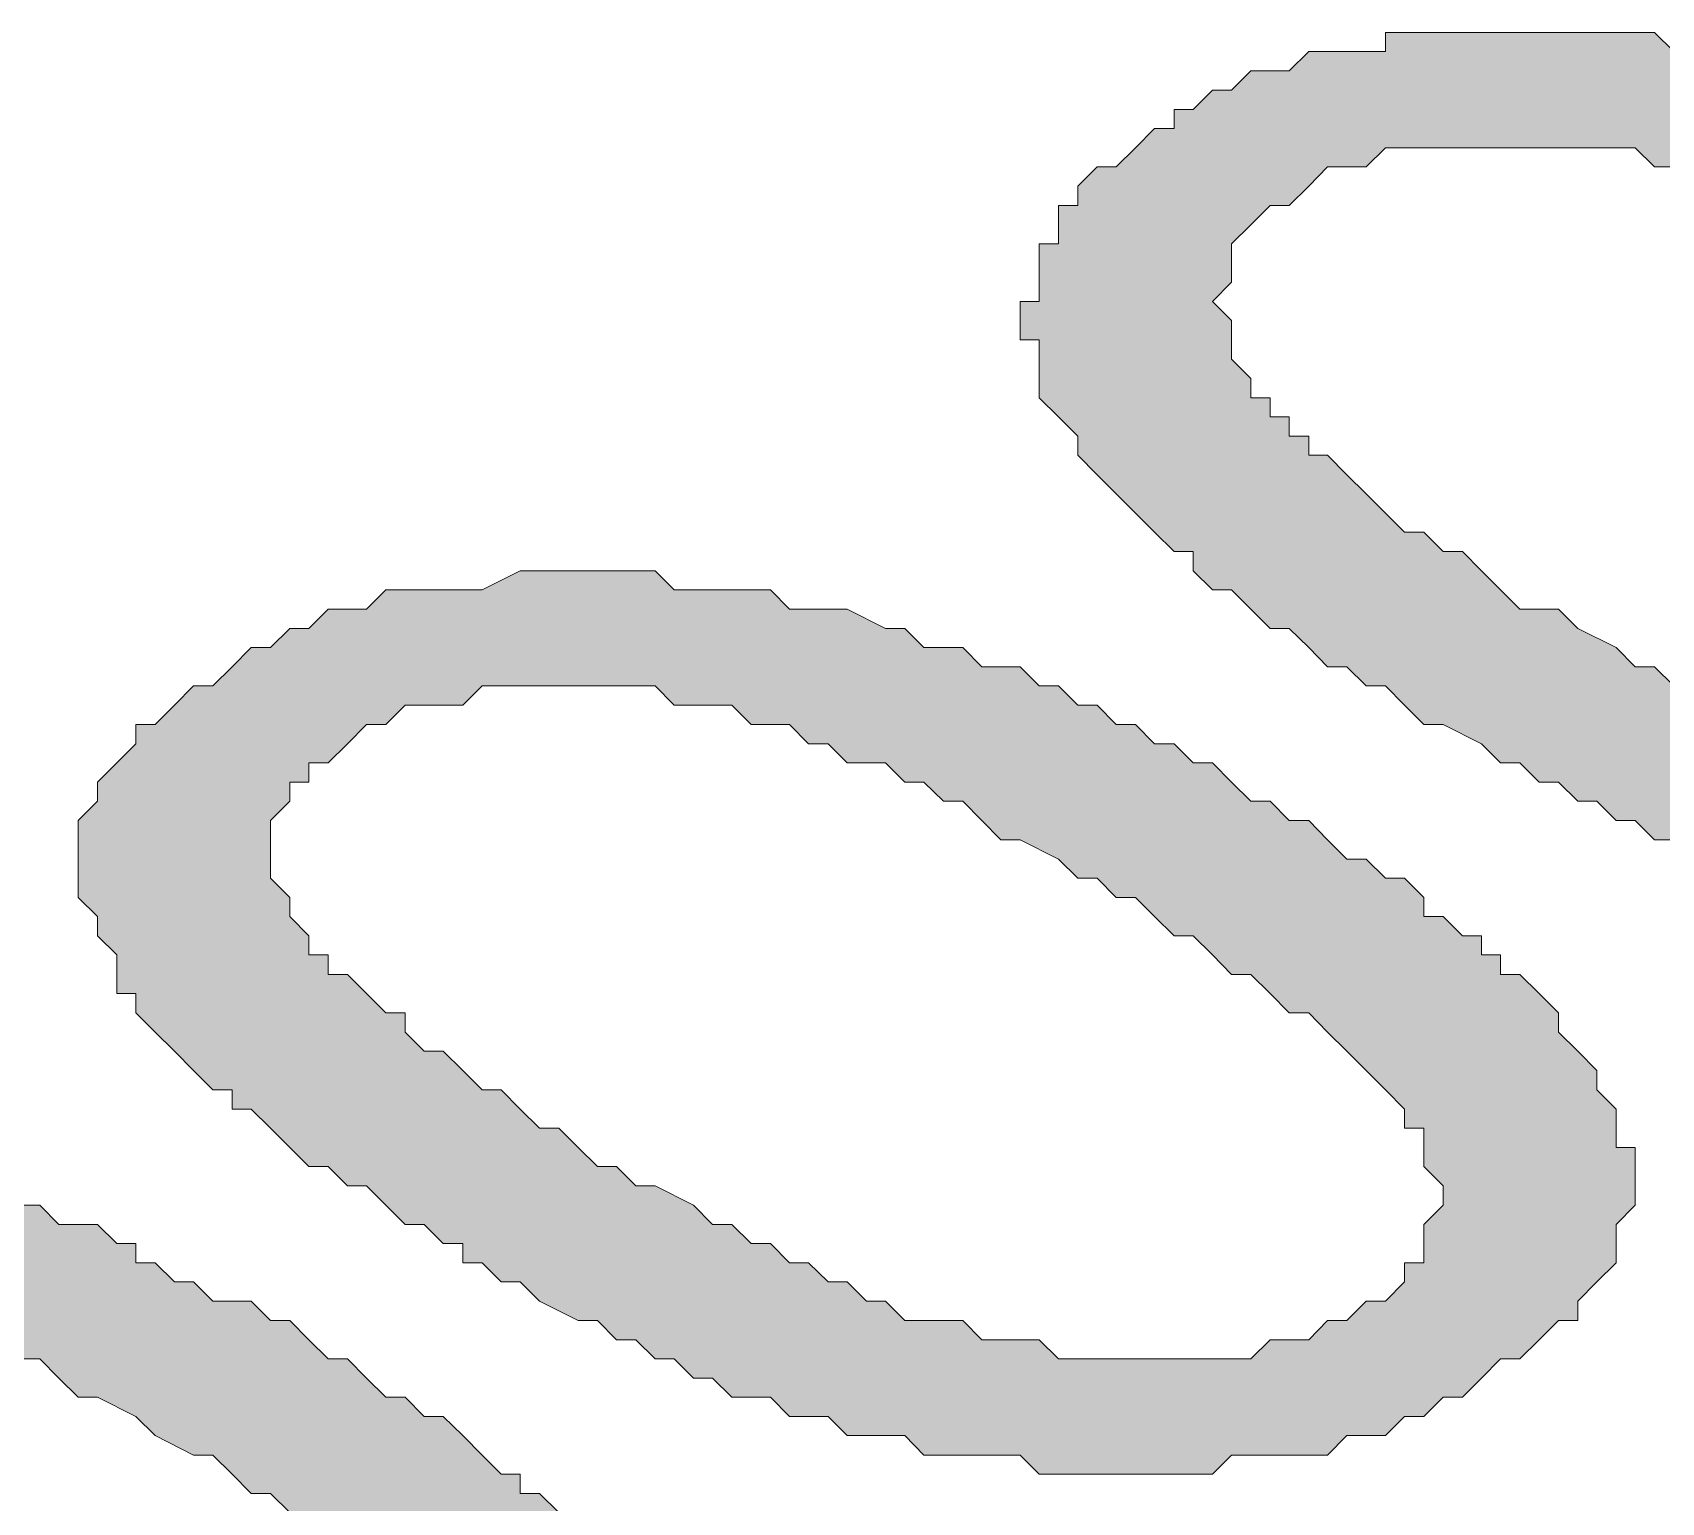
# Model space of a CAD drawing. Header units: inches. Extents: x 19 to 664121, y 34 to 210034.
# Drawn here: x 506691 to 508438, y 75358 to 76934 of the extents above; entities that cross this region are included whole.
import ezdxf

# ---------------------------------------------------------------- set-up
doc = ezdxf.new("R2010")
doc.units = ezdxf.units.IN
doc.header["$MEASUREMENT"] = 0
doc.layers.add('Background Stuff', color=252, linetype='Continuous', lineweight=5)
doc.layers.add('Layer 1', color=7, linetype='Continuous')

# ---------------------------------------------------------------- blocks, each defined once
blk = doc.blocks.new('block 3')
at = {"layer": 'Layer 1'}
h = blk.add_hatch(color=0, dxfattribs=at)
h.dxf.hatch_style = 2
h.paths.add_polyline_path([(626.3076, -512.5469), (626.4102, -512.6504), (626.6162, -512.7529), (626.7188, -512.8564), (626.8213, -512.8564), (626.9258, -512.959), (627.0283, -512.959), (627.1309, -513.0625), (627.3379, -513.0625), (627.4404, -513.166), (627.5439, -513.166), (627.6465, -513.2686), (627.75, -513.2686), (627.8535, -513.3711), (627.9561, -513.3711), (628.0586, -513.3711), (628.1621, -513.4746), (628.2666, -513.4746), (628.3691, -513.5771), (628.4717, -513.5771), (628.5742, -513.5771), (628.6768, -513.5771), (628.7803, -513.5771), (628.9873, -513.5771), (629.0898, -513.5771), (629.1934, -513.5771), (629.3984, -513.5771), (629.5029, -513.5771), (629.6055, -513.5771), (629.708, -513.5771), (629.8115, -513.5771), (629.915, -513.5771), (630.0176, -513.4746), (630.1211, -513.4746), (630.2236, -513.3711), (630.3271, -513.3711), (630.4297, -513.2686), (630.5332, -513.2686), (630.5332, -513.166), (630.6357, -513.0625), (630.6357, -512.959), (630.7402, -512.8564), (630.7402, -512.7529), (630.7402, -512.6504), (630.7402, -512.5469), (630.6357, -512.4434), (630.6357, -512.3408), (630.5332, -512.3408), (630.5332, -512.2383), (630.4297, -512.2383), (630.4297, -512.1348), (630.3271, -512.1348), (630.3271, -512.0322), (630.2236, -512.0322), (630.2236, -511.9287), (630.1211, -511.8262), (630.0176, -511.8262), (629.915, -511.7217), (629.8115, -511.7217), (629.8115, -511.6191), (629.708, -511.5156), (629.6055, -511.5156), (629.5029, -511.4131), (629.3984, -511.3105), (629.1934, -511.3105), (629.0898, -511.207), (628.9873, -511.1035), (628.8848, -511.1035), (628.7803, -511), (628.6768, -510.8975), (628.5742, -510.8975), (628.3691, -510.7939), (628.2666, -510.6914), (628.1621, -510.6914), (628.0586, -510.5889), (627.9561, -510.5889), (627.8535, -510.4854), (627.75, -510.4854), (627.6465, -510.3818), (627.5439, -510.3818), (627.4404, -510.3818), (627.3379, -510.2793), (627.2344, -510.2793), (627.1309, -510.1758), (627.0283, -510.1758), (626.9258, -510.1758), (626.8213, -510.1758), (626.7188, -510.0732), (626.6162, -510.0732), (626.5127, -510.0732), (626.4102, -510.0732), (626.3076, -510.0732), (626.0996, -510.0732), (625.9971, -510.0732), (625.8945, -510.0732), (625.792, -510.0732), (625.5859, -510.0732), (625.4814, -510.0732), (625.3789, -510.0732), (625.2764, -510.1758), (625.1729, -510.1758), (625.0693, -510.1758), (624.9678, -510.2793), (624.8633, -510.3818), (624.7607, -510.3818), (624.6582, -510.4854), (624.5547, -510.5889), (624.5547, -510.6914), (624.5547, -510.7939), (624.4512, -510.8975), (624.5547, -511), (624.5547, -511.1035), (624.5547, -511.207), (624.6582, -511.3105), (624.6582, -511.4131), (624.7607, -511.4131), (624.7607, -511.5156), (624.8633, -511.5156), (624.8633, -511.6191), (624.9678, -511.6191), (624.9678, -511.7217), (625.0693, -511.7217), (625.1729, -511.8262), (625.2764, -511.9287), (625.3789, -512.0322), (625.4814, -512.1348), (625.5859, -512.1348), (625.6895, -512.2383), (625.792, -512.2383), (625.8945, -512.3408), (625.9971, -512.4434), (626.0996, -512.5469)])
h.paths.add_polyline_path([(625.4814, -513.0625), (625.3789, -512.959), (625.2764, -512.959), (625.1729, -512.8564), (625.0693, -512.8564), (624.9678, -512.7529), (624.8633, -512.6504), (624.7607, -512.6504), (624.6582, -512.5469), (624.5547, -512.4434), (624.4512, -512.4434), (624.3486, -512.3408), (624.3486, -512.2383), (624.2461, -512.2383), (624.1416, -512.1348), (624.0391, -512.0322), (623.9355, -511.9287), (623.833, -511.8262), (623.7305, -511.7217), (623.7305, -511.6191), (623.627, -511.5156), (623.5225, -511.4131), (623.5225, -511.3105), (623.5225, -511.207), (623.5225, -511.1035), (623.4199, -511.1035), (623.4199, -511), (623.4199, -510.8975), (623.5225, -510.8975), (623.5225, -510.7939), (623.5225, -510.6914), (623.5225, -510.5889), (623.627, -510.5889), (623.627, -510.4854), (623.627, -510.3818), (623.7305, -510.3818), (623.7305, -510.2793), (623.833, -510.1758), (623.9355, -510.1758), (624.0391, -510.0732), (624.1416, -509.9697), (624.2461, -509.9697), (624.2461, -509.8672), (624.3486, -509.8672), (624.4512, -509.7637), (624.5547, -509.7637), (624.6582, -509.6611), (624.7607, -509.6611), (624.8633, -509.6611), (624.9678, -509.5576), (625.0693, -509.5576), (625.2764, -509.5576), (625.3789, -509.5576), (625.3789, -509.4551), (625.4814, -509.4551), (625.6895, -509.4551), (625.792, -509.4551), (625.8945, -509.4551), (625.9971, -509.4551), (626.2031, -509.4551), (626.3076, -509.4551), (626.4102, -509.4551), (626.5127, -509.4551), (626.7188, -509.4551), (626.8213, -509.4551), (626.9258, -509.5576), (627.0283, -509.5576), (627.1309, -509.5576), (627.2344, -509.5576), (627.3379, -509.5576), (627.4404, -509.6611), (627.6465, -509.6611), (627.75, -509.6611), (627.8535, -509.7637), (627.9561, -509.7637), (628.0586, -509.7637), (628.1621, -509.8672), (628.2666, -509.8672), (628.3691, -509.9697), (628.4717, -509.9697), (628.5742, -509.9697), (628.6768, -510.0732), (628.7803, -510.0732), (628.8848, -510.1758), (628.9873, -510.1758), (629.0898, -510.2793), (629.1934, -510.2793), (629.2949, -510.3818), (629.3984, -510.3818), (629.5029, -510.4854), (629.6055, -510.4854), (629.708, -510.5889), (629.8115, -510.6914), (629.915, -510.6914), (630.0176, -510.7939), (630.1211, -510.8975), (630.2236, -510.8975), (630.3271, -511), (630.4297, -511), (630.5332, -511.1035), (630.6357, -511.207), (630.7402, -511.207), (630.7402, -511.3105), (630.8428, -511.3105), (630.9463, -511.4131), (631.0488, -511.5156), (631.1514, -511.5156), (631.1514, -511.6191), (631.2539, -511.7217), (631.3574, -511.8262), (631.4619, -511.9287), (631.5645, -512.0322), (631.5645, -512.1348), (631.667, -512.1348), (631.667, -512.2383), (631.667, -512.3408), (631.667, -512.4434), (631.7705, -512.4434), (631.7705, -512.5469), (631.7705, -512.6504), (631.7705, -512.7529), (631.7705, -512.8564), (631.7705, -512.959), (631.667, -512.959), (631.667, -513.0625), (631.667, -513.166), (631.5645, -513.2686), (631.4619, -513.3711), (631.3574, -513.4746), (631.2539, -513.5771), (631.1514, -513.5771), (631.0488, -513.6807), (630.9463, -513.7832), (630.8428, -513.7832), (630.7402, -513.8877), (630.6357, -513.8877), (630.5332, -513.9902), (630.4297, -513.9902), (630.3271, -514.0928), (630.2236, -514.0928), (630.1211, -514.0928), (630.0176, -514.0928), (629.915, -514.1953), (629.8115, -514.1953), (629.708, -514.1953), (629.5029, -514.1953), (629.3984, -514.1953), (629.2949, -514.1953), (629.1934, -514.1953), (629.0898, -514.1953), (628.9873, -514.1953), (628.7803, -514.1953), (628.6768, -514.1953), (628.5742, -514.1953), (628.4717, -514.1953), (628.3691, -514.1953), (628.2666, -514.1953), (628.1621, -514.1953), (628.1621, -514.0928), (628.0586, -514.0928), (627.9561, -514.0928), (627.8535, -514.0928), (627.75, -513.9902), (627.6465, -513.9902), (627.5439, -513.9902), (627.4404, -513.9902), (627.3379, -513.8877), (627.2344, -513.8877), (627.0283, -513.7832), (626.9258, -513.7832), (626.8213, -513.7832), (626.7188, -513.6807), (626.6162, -513.6807), (626.5127, -513.5771), (626.4102, -513.5771), (626.3076, -513.4746), (626.2031, -513.4746), (626.0996, -513.3711), (625.9971, -513.3711), (625.8945, -513.2686), (625.6895, -513.166), (625.5859, -513.166)])
h = blk.add_hatch(color=0, dxfattribs=at)
h.dxf.hatch_style = 2
h.paths.add_polyline_path([(621.2559, -515.5361), (621.3594, -515.6396), (621.4629, -515.6396), (621.668, -515.7432), (621.7715, -515.8457), (621.874, -515.8457), (621.9775, -515.9482), (622.0811, -515.9482), (622.1836, -516.0518), (622.2861, -516.0518), (622.3906, -516.1543), (622.4922, -516.1543), (622.5957, -516.2578), (622.6992, -516.2578), (622.8018, -516.3613), (622.9043, -516.3613), (623.0088, -516.3613), (623.1123, -516.3613), (623.2148, -516.4648), (623.3174, -516.4648), (623.4199, -516.4648), (623.5225, -516.4648), (623.627, -516.5674), (623.7305, -516.5674), (623.9355, -516.5674), (624.0391, -516.5674), (624.1416, -516.5674), (624.2461, -516.5674), (624.4512, -516.5674), (624.5547, -516.5674), (624.6582, -516.5674), (624.7607, -516.4648), (624.8633, -516.4648), (624.9678, -516.4648), (625.0693, -516.3613), (625.1729, -516.3613), (625.2764, -516.2578), (625.3789, -516.2578), (625.4814, -516.1543), (625.4814, -516.0518), (625.5859, -516.0518), (625.5859, -515.9482), (625.5859, -515.8457), (625.6895, -515.7432), (625.6895, -515.6396), (625.5859, -515.5361), (625.5859, -515.4336), (625.5859, -515.3301), (625.4814, -515.3301), (625.4814, -515.2275), (625.3789, -515.124), (625.2764, -515.0205), (625.1729, -514.918), (625.0693, -514.8145), (624.9678, -514.7119), (624.8633, -514.7119), (624.7607, -514.6084), (624.6582, -514.5059), (624.5547, -514.5059), (624.4512, -514.4014), (624.3486, -514.2988), (624.2461, -514.2988), (624.1416, -514.1953), (624.0391, -514.0928), (623.9355, -514.0928), (623.833, -513.9902), (623.7305, -513.9902), (623.627, -513.8877), (623.4199, -513.7832), (623.3174, -513.7832), (623.2148, -513.6807), (623.1123, -513.5771), (623.0088, -513.5771), (622.9043, -513.4746), (622.8018, -513.4746), (622.6992, -513.3711), (622.4922, -513.3711), (622.3906, -513.2686), (622.2861, -513.2686), (622.1836, -513.166), (622.0811, -513.166), (621.9775, -513.166), (621.874, -513.0625), (621.7715, -513.0625), (621.668, -513.0625), (621.5645, -513.0625), (621.4629, -512.959), (621.3594, -512.959), (621.1533, -512.959), (621.0508, -512.959), (620.9463, -512.959), (620.8428, -512.959), (620.6377, -512.959), (620.5352, -512.959), (620.4316, -513.0625), (620.3271, -513.0625), (620.2246, -513.0625), (620.1221, -513.0625), (620.0186, -513.166), (619.915, -513.166), (619.8135, -513.2686), (619.709, -513.3711), (619.6064, -513.3711), (619.6064, -513.4746), (619.5039, -513.4746), (619.5039, -513.5771), (619.4004, -513.6807), (619.4004, -513.7832), (619.4004, -513.8877), (619.4004, -513.9902), (619.5039, -514.0928), (619.5039, -514.1953), (619.6064, -514.2988), (619.6064, -514.4014), (619.709, -514.4014), (619.709, -514.5059), (619.8135, -514.5059), (619.915, -514.6084), (620.0186, -514.7119), (620.1221, -514.7119), (620.1221, -514.8145), (620.2246, -514.918), (620.3271, -514.918), (620.4316, -515.0205), (620.5352, -515.124), (620.6377, -515.124), (620.7402, -515.2275), (620.8428, -515.3301), (620.9463, -515.3301), (621.0508, -515.4336), (621.1533, -515.5361)])
h.paths.add_polyline_path([(620.4316, -515.9482), (620.3271, -515.9482), (620.2246, -515.8457), (620.1221, -515.8457), (620.0186, -515.7432), (619.915, -515.6396), (619.8135, -515.6396), (619.709, -515.5361), (619.6064, -515.5361), (619.5039, -515.4336), (619.4004, -515.3301), (619.2969, -515.2275), (619.1943, -515.2275), (619.1943, -515.124), (619.0918, -515.124), (618.9873, -515.0205), (618.8857, -514.918), (618.7822, -514.8145), (618.6787, -514.7119), (618.6787, -514.6084), (618.5762, -514.6084), (618.5762, -514.5059), (618.5762, -514.4014), (618.4736, -514.2988), (618.4736, -514.1953), (618.3691, -514.0928), (618.3691, -513.9902), (618.3691, -513.8877), (618.3691, -513.7832), (618.3691, -513.6807), (618.4736, -513.5771), (618.4736, -513.4746), (618.5762, -513.3711), (618.6787, -513.2686), (618.6787, -513.166), (618.7822, -513.166), (618.8857, -513.0625), (618.9873, -512.959), (619.0918, -512.959), (619.1943, -512.8564), (619.2969, -512.7529), (619.4004, -512.7529), (619.5039, -512.6504), (619.6064, -512.6504), (619.709, -512.5469), (619.8135, -512.5469), (619.915, -512.5469), (620.0186, -512.4434), (620.1221, -512.4434), (620.2246, -512.4434), (620.3271, -512.4434), (620.4316, -512.4434), (620.5352, -512.4434), (620.7402, -512.3408), (620.8428, -512.3408), (620.9463, -512.3408), (621.0508, -512.3408), (621.2559, -512.3408), (621.3594, -512.3408), (621.4629, -512.3408), (621.5645, -512.4434), (621.668, -512.4434), (621.874, -512.4434), (621.9775, -512.4434), (622.0811, -512.4434), (622.1836, -512.5469), (622.2861, -512.5469), (622.3906, -512.5469), (622.4922, -512.5469), (622.6992, -512.6504), (622.8018, -512.6504), (622.9043, -512.7529), (623.0088, -512.7529), (623.1123, -512.7529), (623.2148, -512.8564), (623.3174, -512.8564), (623.4199, -512.8564), (623.5225, -512.959), (623.627, -512.959), (623.7305, -513.0625), (623.833, -513.0625), (623.9355, -513.166), (624.0391, -513.166), (624.1416, -513.2686), (624.2461, -513.2686), (624.3486, -513.3711), (624.4512, -513.3711), (624.5547, -513.4746), (624.6582, -513.5771), (624.7607, -513.5771), (624.8633, -513.6807), (624.9678, -513.6807), (625.0693, -513.7832), (625.1729, -513.8877), (625.2764, -513.8877), (625.3789, -513.9902), (625.4814, -513.9902), (625.5859, -514.0928), (625.5859, -514.1953), (625.6895, -514.1953), (625.792, -514.2988), (625.8945, -514.2988), (625.8945, -514.4014), (625.9971, -514.4014), (625.9971, -514.5059), (626.0996, -514.5059), (626.2031, -514.6084), (626.3076, -514.7119), (626.3076, -514.8145), (626.4102, -514.918), (626.5127, -515.0205), (626.5127, -515.124), (626.6162, -515.2275), (626.6162, -515.3301), (626.6162, -515.4336), (626.7188, -515.4336), (626.7188, -515.5361), (626.7188, -515.6396), (626.7188, -515.7432), (626.6162, -515.8457), (626.6162, -515.9482), (626.6162, -516.0518), (626.5127, -516.1543), (626.4102, -516.2578), (626.4102, -516.3613), (626.3076, -516.3613), (626.2031, -516.4648), (626.0996, -516.5674), (625.9971, -516.5674), (625.8945, -516.6699), (625.792, -516.7725), (625.6895, -516.7725), (625.5859, -516.876), (625.4814, -516.876), (625.3789, -516.9785), (625.2764, -516.9785), (625.1729, -516.9785), (625.0693, -517.083), (624.9678, -517.083), (624.8633, -517.083), (624.6582, -517.083), (624.5547, -517.083), (624.4512, -517.1855), (624.3486, -517.1855), (624.2461, -517.1855), (624.1416, -517.1855), (624.0391, -517.1855), (623.833, -517.1855), (623.7305, -517.1855), (623.627, -517.1855), (623.5225, -517.1855), (623.4199, -517.083), (623.3174, -517.083), (623.2148, -517.083), (623.1123, -517.083), (623.0088, -517.083), (622.9043, -517.083), (622.8018, -516.9785), (622.6992, -516.9785), (622.5957, -516.9785), (622.4922, -516.9785), (622.3906, -516.876), (622.2861, -516.876), (622.1836, -516.876), (622.0811, -516.7725), (621.9775, -516.7725), (621.874, -516.7725), (621.7715, -516.6699), (621.668, -516.6699), (621.5645, -516.5674), (621.4629, -516.5674), (621.3594, -516.4648), (621.2559, -516.4648), (621.1533, -516.3613), (621.0508, -516.3613), (620.8428, -516.2578), (620.7402, -516.1543), (620.6377, -516.1543), (620.5352, -516.0518), (620.4316, -516.0518)])
h = blk.add_hatch(color=0, dxfattribs=at)
h.dxf.hatch_style = 2
h.paths.add_polyline_path([(616.2051, -518.4229), (616.3086, -518.5254), (616.4102, -518.6289), (616.5137, -518.6289), (616.6172, -518.7314), (616.8232, -518.835), (616.9268, -518.835), (617.0293, -518.9375), (617.1328, -518.9375), (617.2363, -519.042), (617.3389, -519.042), (617.4424, -519.1445), (617.5449, -519.1445), (617.6475, -519.2471), (617.751, -519.2471), (617.8555, -519.2471), (617.958, -519.3496), (618.0605, -519.3496), (618.1631, -519.3496), (618.2656, -519.3496), (618.3691, -519.4531), (618.4736, -519.4531), (618.5762, -519.4531), (618.6787, -519.4531), (618.7822, -519.4531), (618.9873, -519.4531), (619.0918, -519.4531), (619.1943, -519.4531), (619.2969, -519.4531), (619.5039, -519.4531), (619.6064, -519.4531), (619.709, -519.4531), (619.8135, -519.3496), (619.915, -519.3496), (620.0186, -519.3496), (620.1221, -519.2471), (620.2246, -519.1445), (620.3271, -519.1445), (620.3271, -519.042), (620.4316, -519.042), (620.4316, -518.9375), (620.5352, -518.9375), (620.5352, -518.835), (620.5352, -518.7314), (620.5352, -518.6289), (620.5352, -518.5254), (620.5352, -518.4229), (620.5352, -518.3203), (620.4316, -518.2158), (620.3271, -518.1133), (620.2246, -518.0098), (620.2246, -517.9072), (620.1221, -517.9072), (620.1221, -517.8037), (620.0186, -517.8037), (619.915, -517.7012), (619.8135, -517.5967), (619.709, -517.4951), (619.6064, -517.4951), (619.5039, -517.3916), (619.4004, -517.2891), (619.2969, -517.2891), (619.1943, -517.1855), (619.0918, -517.083), (618.9873, -517.083), (618.7822, -516.9785), (618.6787, -516.876), (618.4736, -516.7725), (618.3691, -516.7725), (618.2656, -516.6699), (618.1631, -516.5674), (618.0605, -516.5674), (617.958, -516.4648), (617.751, -516.4648), (617.6475, -516.3613), (617.5449, -516.3613), (617.4424, -516.2578), (617.3389, -516.2578), (617.2363, -516.1543), (617.1328, -516.1543), (617.0293, -516.1543), (616.9268, -516.0518), (616.8232, -516.0518), (616.7197, -516.0518), (616.6172, -515.9482), (616.5137, -515.9482), (616.4102, -515.9482), (616.3086, -515.9482), (616.2051, -515.9482), (616.1016, -515.9482), (615.999, -515.9482), (615.8965, -515.9482), (615.6885, -515.9482), (615.5859, -515.9482), (615.4834, -515.9482), (615.3809, -515.9482), (615.2783, -515.9482), (615.1738, -516.0518), (615.0703, -516.0518), (614.9678, -516.0518), (614.8652, -516.1543), (614.7617, -516.1543), (614.6592, -516.2578), (614.5566, -516.3613), (614.4521, -516.3613), (614.4521, -516.4648), (614.3496, -516.5674), (614.3496, -516.6699), (614.3496, -516.7725), (614.3496, -516.876), (614.3496, -516.9785), (614.4521, -517.083), (614.4521, -517.1855), (614.5566, -517.1855), (614.5566, -517.2891), (614.6592, -517.3916), (614.7617, -517.4951), (614.8652, -517.5967), (614.9678, -517.5967), (614.9678, -517.7012), (615.0703, -517.8037), (615.1738, -517.8037), (615.2783, -517.9072), (615.3809, -517.9072), (615.4834, -518.0098), (615.5859, -518.1133), (615.6885, -518.1133), (615.792, -518.2158), (615.8965, -518.3203), (615.999, -518.3203), (616.1016, -518.4229)])
h.paths.add_polyline_path([(615.3809, -518.9375), (615.1738, -518.835), (615.0703, -518.835), (614.9678, -518.7314), (614.8652, -518.6289), (614.7617, -518.5254), (614.6592, -518.5254), (614.5566, -518.4229), (614.4521, -518.4229), (614.3496, -518.3203), (614.3496, -518.2158), (614.2471, -518.2158), (614.1436, -518.1133), (614.04, -518.1133), (614.04, -518.0098), (613.9375, -518.0098), (613.9375, -517.9072), (613.834, -517.9072), (613.834, -517.8037), (613.7314, -517.8037), (613.7314, -517.7012), (613.6279, -517.5967), (613.5244, -517.4951), (613.5244, -517.3916), (613.4219, -517.3916), (613.4219, -517.2891), (613.4219, -517.1855), (613.3193, -517.083), (613.3193, -516.9785), (613.3193, -516.876), (613.3193, -516.7725), (613.3193, -516.6699), (613.3193, -516.5674), (613.4219, -516.4648), (613.4219, -516.3613), (613.5244, -516.2578), (613.6279, -516.1543), (613.7314, -516.0518), (613.834, -515.9482), (613.9375, -515.9482), (614.04, -515.8457), (614.1436, -515.7432), (614.2471, -515.7432), (614.3496, -515.6396), (614.4521, -515.6396), (614.5566, -515.5361), (614.6592, -515.5361), (614.7617, -515.5361), (614.8652, -515.4336), (614.9678, -515.4336), (615.0703, -515.4336), (615.1738, -515.3301), (615.2783, -515.3301), (615.3809, -515.3301), (615.4834, -515.3301), (615.5859, -515.3301), (615.792, -515.3301), (615.8965, -515.3301), (615.999, -515.3301), (616.1016, -515.3301), (616.3086, -515.3301), (616.4102, -515.3301), (616.5137, -515.3301), (616.6172, -515.3301), (616.7197, -515.3301), (616.8232, -515.4336), (617.0293, -515.4336), (617.1328, -515.4336), (617.2363, -515.4336), (617.3389, -515.5361), (617.4424, -515.5361), (617.5449, -515.5361), (617.6475, -515.6396), (617.8555, -515.6396), (617.958, -515.7432), (618.0605, -515.7432), (618.1631, -515.7432), (618.2656, -515.8457), (618.3691, -515.8457), (618.4736, -515.8457), (618.5762, -515.9482), (618.6787, -515.9482), (618.6787, -516.0518), (618.7822, -516.0518), (618.8857, -516.1543), (618.9873, -516.1543), (619.0918, -516.2578), (619.2969, -516.2578), (619.4004, -516.3613), (619.5039, -516.3613), (619.6064, -516.4648), (619.709, -516.5674), (619.8135, -516.5674), (619.915, -516.6699), (620.0186, -516.7725), (620.1221, -516.7725), (620.2246, -516.876), (620.3271, -516.876), (620.4316, -516.9785), (620.5352, -517.083), (620.6377, -517.1855), (620.7402, -517.1855), (620.7402, -517.2891), (620.8428, -517.2891), (620.9463, -517.3916), (621.0508, -517.4951), (621.1533, -517.5967), (621.2559, -517.7012), (621.3594, -517.8037), (621.3594, -517.9072), (621.4629, -518.0098), (621.4629, -518.1133), (621.5645, -518.2158), (621.5645, -518.3203), (621.5645, -518.4229), (621.5645, -518.5254), (621.5645, -518.6289), (621.5645, -518.7314), (621.5645, -518.835), (621.5645, -518.9375), (621.4629, -518.9375), (621.4629, -519.042), (621.4629, -519.1445), (621.3594, -519.1445), (621.3594, -519.2471), (621.2559, -519.3496), (621.1533, -519.3496), (621.0508, -519.4531), (620.9463, -519.5557), (620.8428, -519.5557), (620.8428, -519.6602), (620.7402, -519.6602), (620.6377, -519.7627), (620.5352, -519.7627), (620.4316, -519.8662), (620.3271, -519.8662), (620.2246, -519.8662), (620.1221, -519.9688), (619.915, -519.9688), (619.8135, -519.9688), (619.709, -520.0723), (619.6064, -520.0723), (619.5039, -520.0723), (619.4004, -520.0723), (619.2969, -520.0723), (619.1943, -520.0723), (618.9873, -520.0723), (618.8857, -520.0723), (618.7822, -520.0723), (618.6787, -520.0723), (618.5762, -520.0723), (618.4736, -520.0723), (618.3691, -520.0723), (618.2656, -520.0723), (618.1631, -520.0723), (618.0605, -519.9688), (617.958, -519.9688), (617.8555, -519.9688), (617.751, -519.9688), (617.6475, -519.9688), (617.5449, -519.8662), (617.4424, -519.8662), (617.3389, -519.8662), (617.2363, -519.7627), (617.1328, -519.7627), (617.0293, -519.7627), (616.9268, -519.6602), (616.8232, -519.6602), (616.7197, -519.6602), (616.6172, -519.5557), (616.5137, -519.5557), (616.4102, -519.4531), (616.3086, -519.4531), (616.1016, -519.3496), (615.999, -519.3496), (615.8965, -519.2471), (615.792, -519.1445), (615.6885, -519.1445), (615.5859, -519.042), (615.4834, -519.042)])
at = {"layer": 'Layer 1', "color": 0, "lineweight": 0}
for points in [[(625.4814, -513.0625), (625.3789, -512.959), (625.2764, -512.959), (625.1729, -512.8564), (625.0693, -512.8564), (624.9678, -512.7529), (624.8633, -512.6504), (624.7607, -512.6504), (624.6582, -512.5469), (624.5547, -512.4434), (624.4512, -512.4434), (624.3486, -512.3408), (624.3486, -512.2383), (624.2461, -512.2383), (624.1416, -512.1348), (624.0391, -512.0322), (623.9355, -511.9287), (623.833, -511.8262), (623.7305, -511.7217), (623.7305, -511.6191), (623.627, -511.5156), (623.5225, -511.4131), (623.5225, -511.3105), (623.5225, -511.207), (623.5225, -511.1035), (623.4199, -511.1035), (623.4199, -511), (623.4199, -510.8975), (623.5225, -510.8975), (623.5225, -510.7939), (623.5225, -510.6914), (623.5225, -510.5889), (623.627, -510.5889), (623.627, -510.4854), (623.627, -510.3818), (623.7305, -510.3818), (623.7305, -510.2793), (623.833, -510.1758), (623.9355, -510.1758), (624.0391, -510.0732), (624.1416, -509.9697), (624.2461, -509.9697), (624.2461, -509.8672), (624.3486, -509.8672), (624.4512, -509.7637), (624.5547, -509.7637), (624.6582, -509.6611), (624.7607, -509.6611), (624.8633, -509.6611), (624.9678, -509.5576), (625.0693, -509.5576), (625.2764, -509.5576), (625.3789, -509.5576), (625.3789, -509.4551), (625.4814, -509.4551), (625.6895, -509.4551), (625.792, -509.4551), (625.8945, -509.4551), (625.9971, -509.4551), (626.2031, -509.4551), (626.3076, -509.4551), (626.4102, -509.4551), (626.5127, -509.4551), (626.7188, -509.4551), (626.8213, -509.4551), (626.9258, -509.5576)], [(626.9258, -513.7832), (626.8213, -513.7832), (626.7188, -513.6807), (626.6162, -513.6807), (626.5127, -513.5771), (626.4102, -513.5771), (626.3076, -513.4746), (626.2031, -513.4746), (626.0996, -513.3711), (625.9971, -513.3711), (625.8945, -513.2686), (625.6895, -513.166), (625.5859, -513.166), (625.4814, -513.0625)], [(626.3076, -512.5469), (626.4102, -512.6504), (626.6162, -512.7529), (626.7188, -512.8564), (626.8213, -512.8564), (626.9258, -512.959)], [(626.9258, -510.1758), (626.8213, -510.1758), (626.7188, -510.0732), (626.6162, -510.0732), (626.5127, -510.0732), (626.4102, -510.0732), (626.3076, -510.0732), (626.0996, -510.0732), (625.9971, -510.0732), (625.8945, -510.0732), (625.792, -510.0732), (625.5859, -510.0732), (625.4814, -510.0732), (625.3789, -510.0732), (625.2764, -510.1758), (625.1729, -510.1758), (625.0693, -510.1758), (624.9678, -510.2793), (624.8633, -510.3818), (624.7607, -510.3818), (624.6582, -510.4854), (624.5547, -510.5889), (624.5547, -510.6914), (624.5547, -510.7939), (624.4512, -510.8975), (624.5547, -511), (624.5547, -511.1035), (624.5547, -511.207), (624.6582, -511.3105), (624.6582, -511.4131), (624.7607, -511.4131), (624.7607, -511.5156), (624.8633, -511.5156), (624.8633, -511.6191), (624.9678, -511.6191), (624.9678, -511.7217), (625.0693, -511.7217), (625.1729, -511.8262), (625.2764, -511.9287), (625.3789, -512.0322), (625.4814, -512.1348), (625.5859, -512.1348), (625.6895, -512.2383), (625.792, -512.2383), (625.8945, -512.3408), (625.9971, -512.4434), (626.0996, -512.5469), (626.3076, -512.5469)], [(620.4316, -515.9482), (620.3271, -515.9482), (620.2246, -515.8457), (620.1221, -515.8457), (620.0186, -515.7432), (619.915, -515.6396), (619.8135, -515.6396), (619.709, -515.5361), (619.6064, -515.5361), (619.5039, -515.4336), (619.4004, -515.3301), (619.2969, -515.2275), (619.1943, -515.2275), (619.1943, -515.124), (619.0918, -515.124), (618.9873, -515.0205), (618.8857, -514.918), (618.7822, -514.8145), (618.6787, -514.7119), (618.6787, -514.6084), (618.5762, -514.6084), (618.5762, -514.5059), (618.5762, -514.4014), (618.4736, -514.2988), (618.4736, -514.1953), (618.3691, -514.0928), (618.3691, -513.9902), (618.3691, -513.8877), (618.3691, -513.7832), (618.3691, -513.6807), (618.4736, -513.5771), (618.4736, -513.4746), (618.5762, -513.3711), (618.6787, -513.2686), (618.6787, -513.166), (618.7822, -513.166), (618.8857, -513.0625), (618.9873, -512.959), (619.0918, -512.959), (619.1943, -512.8564), (619.2969, -512.7529), (619.4004, -512.7529), (619.5039, -512.6504), (619.6064, -512.6504), (619.709, -512.5469), (619.8135, -512.5469), (619.915, -512.5469), (620.0186, -512.4434), (620.1221, -512.4434), (620.2246, -512.4434), (620.3271, -512.4434), (620.4316, -512.4434), (620.5352, -512.4434), (620.7402, -512.3408), (620.8428, -512.3408), (620.9463, -512.3408), (621.0508, -512.3408), (621.2559, -512.3408), (621.3594, -512.3408), (621.4629, -512.3408), (621.5645, -512.4434), (621.668, -512.4434), (621.874, -512.4434), (621.9775, -512.4434), (622.0811, -512.4434), (622.1836, -512.5469), (622.2861, -512.5469), (622.3906, -512.5469), (622.4922, -512.5469), (622.6992, -512.6504), (622.8018, -512.6504), (622.9043, -512.7529), (623.0088, -512.7529), (623.1123, -512.7529), (623.2148, -512.8564), (623.3174, -512.8564), (623.4199, -512.8564), (623.5225, -512.959), (623.627, -512.959), (623.7305, -513.0625), (623.833, -513.0625), (623.9355, -513.166), (624.0391, -513.166), (624.1416, -513.2686), (624.2461, -513.2686), (624.3486, -513.3711), (624.4512, -513.3711), (624.5547, -513.4746), (624.6582, -513.5771), (624.7607, -513.5771), (624.8633, -513.6807), (624.9678, -513.6807), (625.0693, -513.7832), (625.1729, -513.8877), (625.2764, -513.8877), (625.3789, -513.9902), (625.4814, -513.9902), (625.5859, -514.0928), (625.5859, -514.1953), (625.6895, -514.1953), (625.792, -514.2988), (625.8945, -514.2988), (625.8945, -514.4014), (625.9971, -514.4014), (625.9971, -514.5059), (626.0996, -514.5059), (626.2031, -514.6084), (626.3076, -514.7119), (626.3076, -514.8145), (626.4102, -514.918), (626.5127, -515.0205), (626.5127, -515.124), (626.6162, -515.2275), (626.6162, -515.3301), (626.6162, -515.4336), (626.7188, -515.4336), (626.7188, -515.5361), (626.7188, -515.6396), (626.7188, -515.7432), (626.6162, -515.8457), (626.6162, -515.9482), (626.6162, -516.0518), (626.5127, -516.1543), (626.4102, -516.2578), (626.4102, -516.3613), (626.3076, -516.3613), (626.2031, -516.4648), (626.0996, -516.5674), (625.9971, -516.5674), (625.8945, -516.6699), (625.792, -516.7725), (625.6895, -516.7725), (625.5859, -516.876), (625.4814, -516.876), (625.3789, -516.9785), (625.2764, -516.9785), (625.1729, -516.9785), (625.0693, -517.083), (624.9678, -517.083), (624.8633, -517.083), (624.6582, -517.083), (624.5547, -517.083), (624.4512, -517.1855), (624.3486, -517.1855), (624.2461, -517.1855), (624.1416, -517.1855), (624.0391, -517.1855), (623.833, -517.1855), (623.7305, -517.1855), (623.627, -517.1855), (623.5225, -517.1855), (623.4199, -517.083), (623.3174, -517.083), (623.2148, -517.083), (623.1123, -517.083), (623.0088, -517.083), (622.9043, -517.083), (622.8018, -516.9785), (622.6992, -516.9785), (622.5957, -516.9785), (622.4922, -516.9785), (622.3906, -516.876), (622.2861, -516.876), (622.1836, -516.876), (622.0811, -516.7725), (621.9775, -516.7725), (621.874, -516.7725), (621.7715, -516.6699), (621.668, -516.6699), (621.5645, -516.5674), (621.4629, -516.5674), (621.3594, -516.4648), (621.2559, -516.4648), (621.1533, -516.3613), (621.0508, -516.3613), (620.8428, -516.2578), (620.7402, -516.1543), (620.6377, -516.1543), (620.5352, -516.0518), (620.4316, -516.0518), (620.4316, -515.9482)], [(621.2559, -515.5361), (621.3594, -515.6396), (621.4629, -515.6396), (621.668, -515.7432), (621.7715, -515.8457), (621.874, -515.8457), (621.9775, -515.9482), (622.0811, -515.9482), (622.1836, -516.0518), (622.2861, -516.0518), (622.3906, -516.1543), (622.4922, -516.1543), (622.5957, -516.2578), (622.6992, -516.2578), (622.8018, -516.3613), (622.9043, -516.3613), (623.0088, -516.3613), (623.1123, -516.3613), (623.2148, -516.4648), (623.3174, -516.4648), (623.4199, -516.4648), (623.5225, -516.4648), (623.627, -516.5674), (623.7305, -516.5674), (623.9355, -516.5674), (624.0391, -516.5674), (624.1416, -516.5674), (624.2461, -516.5674), (624.4512, -516.5674), (624.5547, -516.5674), (624.6582, -516.5674), (624.7607, -516.4648), (624.8633, -516.4648), (624.9678, -516.4648), (625.0693, -516.3613), (625.1729, -516.3613), (625.2764, -516.2578), (625.3789, -516.2578), (625.4814, -516.1543), (625.4814, -516.0518), (625.5859, -516.0518), (625.5859, -515.9482), (625.5859, -515.8457), (625.6895, -515.7432), (625.6895, -515.6396), (625.5859, -515.5361), (625.5859, -515.4336), (625.5859, -515.3301), (625.4814, -515.3301), (625.4814, -515.2275), (625.3789, -515.124), (625.2764, -515.0205), (625.1729, -514.918), (625.0693, -514.8145), (624.9678, -514.7119), (624.8633, -514.7119), (624.7607, -514.6084), (624.6582, -514.5059), (624.5547, -514.5059), (624.4512, -514.4014), (624.3486, -514.2988), (624.2461, -514.2988), (624.1416, -514.1953), (624.0391, -514.0928), (623.9355, -514.0928), (623.833, -513.9902), (623.7305, -513.9902), (623.627, -513.8877), (623.4199, -513.7832), (623.3174, -513.7832), (623.2148, -513.6807), (623.1123, -513.5771), (623.0088, -513.5771), (622.9043, -513.4746), (622.8018, -513.4746), (622.6992, -513.3711), (622.4922, -513.3711), (622.3906, -513.2686), (622.2861, -513.2686), (622.1836, -513.166), (622.0811, -513.166), (621.9775, -513.166), (621.874, -513.0625), (621.7715, -513.0625), (621.668, -513.0625), (621.5645, -513.0625), (621.4629, -512.959), (621.3594, -512.959), (621.1533, -512.959), (621.0508, -512.959), (620.9463, -512.959), (620.8428, -512.959), (620.6377, -512.959), (620.5352, -512.959), (620.4316, -513.0625), (620.3271, -513.0625), (620.2246, -513.0625), (620.1221, -513.0625), (620.0186, -513.166), (619.915, -513.166), (619.8135, -513.2686), (619.709, -513.3711), (619.6064, -513.3711), (619.6064, -513.4746), (619.5039, -513.4746), (619.5039, -513.5771), (619.4004, -513.6807), (619.4004, -513.7832), (619.4004, -513.8877), (619.4004, -513.9902), (619.5039, -514.0928), (619.5039, -514.1953), (619.6064, -514.2988), (619.6064, -514.4014), (619.709, -514.4014), (619.709, -514.5059), (619.8135, -514.5059), (619.915, -514.6084), (620.0186, -514.7119), (620.1221, -514.7119), (620.1221, -514.8145), (620.2246, -514.918), (620.3271, -514.918), (620.4316, -515.0205), (620.5352, -515.124), (620.6377, -515.124), (620.7402, -515.2275), (620.8428, -515.3301), (620.9463, -515.3301), (621.0508, -515.4336), (621.1533, -515.5361), (621.2559, -515.5361)], [(618.0605, -515.7432), (618.1631, -515.7432), (618.2656, -515.8457), (618.3691, -515.8457), (618.4736, -515.8457), (618.5762, -515.9482), (618.6787, -515.9482), (618.6787, -516.0518), (618.7822, -516.0518), (618.8857, -516.1543), (618.9873, -516.1543), (619.0918, -516.2578), (619.2969, -516.2578), (619.4004, -516.3613), (619.5039, -516.3613), (619.6064, -516.4648), (619.709, -516.5674), (619.8135, -516.5674), (619.915, -516.6699), (620.0186, -516.7725), (620.1221, -516.7725), (620.2246, -516.876), (620.3271, -516.876), (620.4316, -516.9785), (620.5352, -517.083), (620.6377, -517.1855), (620.7402, -517.1855), (620.7402, -517.2891), (620.8428, -517.2891), (620.9463, -517.3916)], [(619.5039, -517.3916), (619.4004, -517.2891), (619.2969, -517.2891), (619.1943, -517.1855), (619.0918, -517.083), (618.9873, -517.083), (618.7822, -516.9785), (618.6787, -516.876), (618.4736, -516.7725), (618.3691, -516.7725), (618.2656, -516.6699), (618.1631, -516.5674), (618.0605, -516.5674)]]:
    blk.add_lwpolyline(points, dxfattribs=at)
blk = doc.blocks.new('Isometric')
at = {"layer": 'Layer 1', "xscale": 200, "yscale": 200, "zscale": 200}
blk.add_blockref('block 3', (-56424.1, 145184.8), dxfattribs=at)

msp = doc.modelspace()

# ---------------------------------------------------------------- block references
at = {"layer": 'Background Stuff'}
msp.add_blockref('Isometric', (439489.87, 33640.59), dxfattribs=at)

doc.saveas('drawing.dxf')
